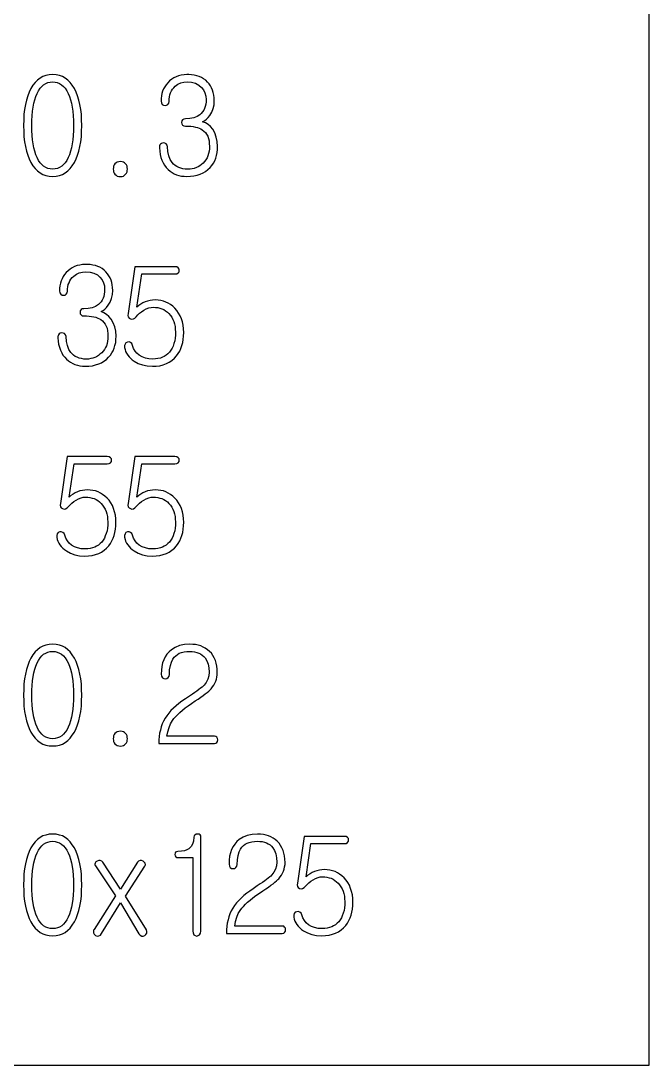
# Model space of a CAD drawing. Extents: x -5 to 108, y -42 to 54.
# Drawn here: x 99.54 to 107.95, y -41.91 to -27.94 of the extents above; entities that cross this region are included whole.
import ezdxf

# ---------------------------------------------------------------- set-up
doc = ezdxf.new("R2010")
doc.units = 0
doc.layers.add('DRILL_GDO', color=1, linetype='CONTINUOUS')

msp = doc.modelspace()

# ---------------------------------------------------------------- linework, layer by layer
at = {"layer": 'DRILL_GDO'}
for points in [[(0, -41.91), (107.95, -41.91), (107.95, -13.97), (0, -13.97), (0, -41.91)], [(99.96678, -28.65882), (99.91852, -28.66136), (99.87534, -28.67152), (99.8347, -28.68422), (99.7966, -28.70454), (99.76104, -28.73248), (99.73056, -28.76296), (99.70008, -28.80106), (99.67214, -28.84424), (99.64928, -28.8925), (99.6315, -28.9433), (99.61372, -28.99918), (99.60102, -29.0576), (99.58832, -29.12364), (99.5807, -29.18968), (99.57816, -29.26334), (99.57562, -29.33954), (99.57816, -29.41828), (99.5807, -29.4894), (99.58832, -29.55798), (99.60102, -29.62148), (99.61372, -29.68244), (99.6315, -29.73578), (99.64928, -29.78658), (99.67214, -29.83484), (99.70008, -29.87802), (99.73056, -29.91612), (99.76104, -29.9466), (99.7966, -29.97454), (99.8347, -29.99486), (99.87534, -30.00756), (99.91852, -30.01772), (99.96678, -30.02026), (100.0125, -30.01772), (100.05568, -30.00756), (100.09632, -29.99486), (100.13188, -29.97454), (100.16744, -29.9466), (100.20046, -29.91612), (100.2284, -29.87802), (100.25634, -29.83484), (100.2792, -29.78658), (100.29952, -29.73578), (100.3173, -29.68244), (100.33, -29.62148), (100.3427, -29.55798), (100.35032, -29.4894), (100.35286, -29.41828), (100.3554, -29.33954), (100.35286, -29.26334), (100.35032, -29.18968), (100.3427, -29.12364), (100.33, -29.0576), (100.3173, -28.99918), (100.29952, -28.9433), (100.2792, -28.8925), (100.25634, -28.84424), (100.2284, -28.80106), (100.20046, -28.76296), (100.16744, -28.73248), (100.13188, -28.70454), (100.09632, -28.68422), (100.05568, -28.67152), (100.0125, -28.66136), (99.96678, -28.65882)], [(99.96678, -28.75534), (99.99726, -28.75788), (100.02774, -28.7655), (100.05822, -28.7782), (100.08362, -28.79344), (100.10902, -28.8163), (100.13188, -28.8417), (100.15474, -28.87472), (100.17252, -28.91028), (100.1903, -28.95092), (100.20554, -28.9941), (100.21824, -29.04236), (100.2284, -29.09316), (100.23602, -29.14904), (100.2411, -29.21), (100.24618, -29.2735), (100.24618, -29.33954), (100.24618, -29.40812), (100.2411, -29.47162), (100.23602, -29.53004), (100.2284, -29.58592), (100.21824, -29.63672), (100.20554, -29.68498), (100.1903, -29.7307), (100.17252, -29.7688), (100.15474, -29.8069), (100.13188, -29.83738), (100.10902, -29.86278), (100.08616, -29.88564), (100.05822, -29.90342), (100.03028, -29.91358), (99.99726, -29.9212), (99.96678, -29.92374), (99.93122, -29.9212), (99.90074, -29.91358), (99.8728, -29.90342), (99.84486, -29.88564), (99.81946, -29.86278), (99.7966, -29.83738), (99.77628, -29.8069), (99.75596, -29.7688), (99.73818, -29.7307), (99.72548, -29.68498), (99.71278, -29.63672), (99.70262, -29.58592), (99.695, -29.53004), (99.68992, -29.47162), (99.68484, -29.40812), (99.68484, -29.33954), (99.68484, -29.2735), (99.68992, -29.21), (99.695, -29.14904), (99.70262, -29.09316), (99.71278, -29.04236), (99.72548, -28.9941), (99.73818, -28.95092), (99.75596, -28.91028), (99.77628, -28.87472), (99.7966, -28.8417), (99.81946, -28.8163), (99.84486, -28.79344), (99.8728, -28.7782), (99.90074, -28.7655), (99.93376, -28.75788), (99.96678, -28.75534)], [(101.78796, -28.65882), (101.76256, -28.65882), (101.72446, -28.66136), (101.68636, -28.66644), (101.6508, -28.67406), (101.61778, -28.68676), (101.5873, -28.702), (101.55936, -28.71978), (101.53142, -28.74264), (101.50602, -28.76804), (101.48316, -28.79344), (101.46538, -28.82138), (101.45014, -28.84932), (101.43744, -28.8798), (101.42728, -28.91028), (101.4222, -28.9433), (101.41712, -28.97632), (101.41712, -29.01188), (101.4222, -29.03728), (101.43236, -29.0576), (101.45014, -29.06776), (101.47046, -29.0703), (101.49078, -29.06776), (101.50602, -29.0576), (101.51872, -29.03982), (101.5238, -29.01696), (101.5238, -28.98648), (101.52888, -28.956), (101.53396, -28.92806), (101.54412, -28.90266), (101.55428, -28.87726), (101.56952, -28.8544), (101.5873, -28.83408), (101.60762, -28.81376), (101.64318, -28.78836), (101.68128, -28.77058), (101.72192, -28.76042), (101.76764, -28.75534), (101.82606, -28.76042), (101.87686, -28.77312), (101.92258, -28.79852), (101.95814, -28.829), (101.98608, -28.86456), (102.00386, -28.90266), (102.01656, -28.94584), (102.0191, -28.99156), (102.0191, -29.02458), (102.01402, -29.05506), (102.00894, -29.08554), (101.99878, -29.11094), (101.98862, -29.13634), (101.97338, -29.15666), (101.9556, -29.17698), (101.93782, -29.19476), (101.89972, -29.22016), (101.854, -29.23794), (101.80066, -29.2481), (101.74224, -29.25064), (101.71938, -29.25318), (101.70414, -29.26334), (101.69398, -29.27858), (101.69144, -29.2989), (101.69398, -29.31922), (101.70414, -29.33446), (101.71938, -29.34462), (101.74224, -29.34716), (101.7778, -29.34716), (101.81336, -29.3497), (101.84638, -29.35478), (101.87686, -29.35986), (101.90226, -29.36494), (101.92766, -29.3751), (101.95052, -29.38526), (101.9683, -29.39542), (101.99116, -29.4132), (102.01148, -29.43352), (102.02672, -29.45638), (102.04196, -29.48432), (102.05212, -29.51226), (102.05974, -29.54528), (102.06228, -29.58084), (102.06482, -29.61894), (102.06482, -29.65196), (102.05974, -29.68498), (102.05212, -29.71546), (102.0445, -29.74594), (102.0318, -29.77134), (102.01656, -29.79674), (101.99878, -29.8196), (101.981, -29.84246), (101.95814, -29.86024), (101.93782, -29.87802), (101.91242, -29.89326), (101.88956, -29.90342), (101.86162, -29.91358), (101.83368, -29.91866), (101.80574, -29.92374), (101.77526, -29.92374), (101.7397, -29.92374), (101.70922, -29.91866), (101.68128, -29.91104), (101.65334, -29.90088), (101.62794, -29.88818), (101.60508, -29.87294), (101.58476, -29.85516), (101.56698, -29.83484), (101.53904, -29.7942), (101.52126, -29.7434), (101.50856, -29.68752), (101.50348, -29.62402), (101.4984, -29.60116), (101.48316, -29.58338), (101.46538, -29.57576), (101.44506, -29.57322), (101.42474, -29.5783), (101.4095, -29.58846), (101.40188, -29.59862), (101.3968, -29.61132), (101.39426, -29.62402), (101.39426, -29.63926), (101.39934, -29.68498), (101.40442, -29.72562), (101.41458, -29.76626), (101.42728, -29.80436), (101.44506, -29.83992), (101.46284, -29.8704), (101.4857, -29.90088), (101.5111, -29.92628), (101.5365, -29.94914), (101.56444, -29.96692), (101.59238, -29.9847), (101.62286, -29.9974), (101.65588, -30.00756), (101.6889, -30.01518), (101.72446, -30.01772), (101.76002, -30.02026), (101.81082, -30.01772), (101.85654, -30.01264), (101.89972, -30.00248), (101.94036, -29.98978), (101.97846, -29.97454), (102.01148, -29.95422), (102.0445, -29.92882), (102.07244, -29.90088), (102.09784, -29.87294), (102.11816, -29.84246), (102.13594, -29.81198), (102.14864, -29.77642), (102.1588, -29.74086), (102.16896, -29.70276), (102.1715, -29.66212), (102.17404, -29.61894), (102.16896, -29.5529), (102.15626, -29.49448), (102.13594, -29.4386), (102.108, -29.39034), (102.07752, -29.35478), (102.04704, -29.32684), (102.01148, -29.30398), (101.97338, -29.28874), (102.00132, -29.2735), (102.02418, -29.25572), (102.04704, -29.23286), (102.06736, -29.20492), (102.0953, -29.16174), (102.11308, -29.11348), (102.12578, -29.06268), (102.12832, -29.0068), (102.12578, -28.9687), (102.12324, -28.93314), (102.11562, -28.90012), (102.10546, -28.8671), (102.09276, -28.83662), (102.07752, -28.80868), (102.05974, -28.78328), (102.03688, -28.75788), (102.01402, -28.73502), (101.98608, -28.7147), (101.95814, -28.69692), (101.92766, -28.68422), (101.89718, -28.67406), (101.86162, -28.66644), (101.82606, -28.66136), (101.78796, -28.65882)], [(100.87356, -29.82214), (100.8507, -29.82468), (100.83038, -29.82976), (100.81514, -29.83992), (100.7999, -29.85262), (100.78974, -29.86786), (100.78212, -29.88564), (100.77958, -29.90342), (100.77704, -29.92374), (100.77958, -29.94152), (100.78212, -29.9593), (100.78974, -29.97708), (100.7999, -29.98978), (100.81514, -30.00502), (100.83038, -30.01518), (100.8507, -30.02026), (100.87356, -30.0228), (100.89388, -30.02026), (100.9142, -30.01518), (100.92944, -30.00502), (100.94214, -29.98978), (100.95484, -29.97708), (100.96246, -29.9593), (100.965, -29.94152), (100.96754, -29.92374), (100.965, -29.90342), (100.96246, -29.88564), (100.95484, -29.86786), (100.94214, -29.85262), (100.92944, -29.83992), (100.9142, -29.82976), (100.89388, -29.82468), (100.87356, -29.82214)], [(100.42906, -31.19882), (100.40366, -31.19882), (100.36556, -31.20136), (100.32746, -31.20644), (100.2919, -31.21406), (100.25888, -31.22676), (100.2284, -31.242), (100.20046, -31.25978), (100.17252, -31.28264), (100.14712, -31.30804), (100.12426, -31.33344), (100.10648, -31.36138), (100.09124, -31.38932), (100.07854, -31.4198), (100.06838, -31.45028), (100.0633, -31.4833), (100.05822, -31.51632), (100.05822, -31.55188), (100.0633, -31.57728), (100.07346, -31.5976), (100.09124, -31.60776), (100.11156, -31.6103), (100.13188, -31.60776), (100.14712, -31.5976), (100.15982, -31.57982), (100.1649, -31.55696), (100.1649, -31.52648), (100.16998, -31.496), (100.17506, -31.46806), (100.18522, -31.44266), (100.19538, -31.41726), (100.21062, -31.3944), (100.2284, -31.37408), (100.24872, -31.35376), (100.28428, -31.32836), (100.32238, -31.31058), (100.36302, -31.30042), (100.40874, -31.29534), (100.46716, -31.30042), (100.51796, -31.31312), (100.56368, -31.33852), (100.59924, -31.369), (100.62718, -31.40456), (100.64496, -31.44266), (100.65766, -31.48584), (100.6602, -31.53156), (100.6602, -31.56458), (100.65512, -31.59506), (100.65004, -31.62554), (100.63988, -31.65094), (100.62972, -31.67634), (100.61448, -31.69666), (100.5967, -31.71698), (100.57892, -31.73476), (100.54082, -31.76016), (100.4951, -31.77794), (100.44176, -31.7881), (100.38334, -31.79064), (100.36048, -31.79318), (100.34524, -31.80334), (100.33508, -31.81858), (100.33254, -31.8389), (100.33508, -31.85922), (100.34524, -31.87446), (100.36048, -31.88462), (100.38334, -31.88716), (100.4189, -31.88716), (100.45446, -31.8897), (100.48748, -31.89478), (100.51796, -31.89986), (100.54336, -31.90494), (100.56876, -31.9151), (100.59162, -31.92526), (100.6094, -31.93542), (100.63226, -31.9532), (100.65258, -31.97352), (100.66782, -31.99638), (100.68306, -32.02432), (100.69322, -32.05226), (100.70084, -32.08528), (100.70338, -32.12084), (100.70592, -32.15894), (100.70592, -32.19196), (100.70084, -32.22498), (100.69322, -32.25546), (100.6856, -32.28594), (100.6729, -32.31134), (100.65766, -32.33674), (100.63988, -32.3596), (100.6221, -32.38246), (100.59924, -32.40024), (100.57892, -32.41802), (100.55352, -32.43326), (100.53066, -32.44342), (100.50272, -32.45358), (100.47478, -32.45866), (100.44684, -32.46374), (100.41636, -32.46374), (100.3808, -32.46374), (100.35032, -32.45866), (100.32238, -32.45104), (100.29444, -32.44088), (100.26904, -32.42818), (100.24618, -32.41294), (100.22586, -32.39516), (100.20808, -32.37484), (100.18014, -32.3342), (100.16236, -32.2834), (100.14966, -32.22752), (100.14458, -32.16402), (100.1395, -32.14116), (100.12426, -32.12338), (100.10648, -32.11576), (100.08616, -32.11322), (100.06584, -32.1183), (100.0506, -32.12846), (100.04298, -32.13862), (100.0379, -32.15132), (100.03536, -32.16402), (100.03536, -32.17926), (100.04044, -32.22498), (100.04552, -32.26562), (100.05568, -32.30626), (100.06838, -32.34436), (100.08616, -32.37992), (100.10394, -32.4104), (100.1268, -32.44088), (100.1522, -32.46628), (100.1776, -32.48914), (100.20554, -32.50692), (100.23348, -32.5247), (100.26396, -32.5374), (100.29698, -32.54756), (100.33, -32.55518), (100.36556, -32.55772), (100.40112, -32.56026), (100.45192, -32.55772), (100.49764, -32.55264), (100.54082, -32.54248), (100.58146, -32.52978), (100.61956, -32.51454), (100.65258, -32.49422), (100.6856, -32.46882), (100.71354, -32.44088), (100.73894, -32.41294), (100.75926, -32.38246), (100.77704, -32.35198), (100.78974, -32.31642), (100.7999, -32.28086), (100.81006, -32.24276), (100.8126, -32.20212), (100.81514, -32.15894), (100.81006, -32.0929), (100.79736, -32.03448), (100.77704, -31.9786), (100.7491, -31.93034), (100.71862, -31.89478), (100.68814, -31.86684), (100.65258, -31.84398), (100.61448, -31.82874), (100.64242, -31.8135), (100.66528, -31.79572), (100.68814, -31.77286), (100.70846, -31.74492), (100.7364, -31.70174), (100.75418, -31.65348), (100.76688, -31.60268), (100.76942, -31.5468), (100.76688, -31.5087), (100.76434, -31.47314), (100.75672, -31.44012), (100.74656, -31.4071), (100.73386, -31.37662), (100.71862, -31.34868), (100.70084, -31.32328), (100.67798, -31.29788), (100.65512, -31.27502), (100.62718, -31.2547), (100.59924, -31.23692), (100.56876, -31.22422), (100.53828, -31.21406), (100.50272, -31.20644), (100.46716, -31.20136), (100.42906, -31.19882)], [(101.60254, -31.2293), (101.0666, -31.2293), (100.97516, -31.85668), (100.97262, -31.87954), (100.9777, -31.89986), (100.98786, -31.9151), (101.00564, -31.92526), (101.02596, -31.93034), (101.04628, -31.9278), (101.0666, -31.9151), (101.08438, -31.89732), (101.1047, -31.87446), (101.12756, -31.8516), (101.1555, -31.83128), (101.18598, -31.81096), (101.219, -31.79318), (101.25202, -31.78048), (101.2825, -31.77286), (101.31044, -31.77032), (101.34346, -31.77286), (101.3714, -31.7754), (101.40188, -31.78302), (101.42728, -31.79064), (101.45268, -31.80334), (101.47808, -31.81858), (101.50094, -31.83636), (101.52126, -31.85668), (101.54158, -31.87954), (101.55936, -31.90494), (101.5746, -31.93288), (101.5873, -31.96336), (101.59746, -31.99384), (101.60508, -32.0294), (101.60762, -32.06496), (101.61016, -32.10306), (101.61016, -32.14624), (101.60508, -32.18688), (101.6, -32.22244), (101.58984, -32.258), (101.57714, -32.29102), (101.56444, -32.31896), (101.54666, -32.3469), (101.52888, -32.3723), (101.50856, -32.39262), (101.4857, -32.41294), (101.4603, -32.42818), (101.4349, -32.44088), (101.40696, -32.45104), (101.37394, -32.45866), (101.34346, -32.4612), (101.3079, -32.46374), (101.25456, -32.4612), (101.2063, -32.45104), (101.16312, -32.4358), (101.12502, -32.41294), (101.09454, -32.38754), (101.06914, -32.35706), (101.04882, -32.3215), (101.03612, -32.28086), (101.02596, -32.258), (101.00818, -32.24276), (100.98786, -32.23514), (100.96754, -32.23768), (100.94722, -32.2453), (100.93452, -32.26308), (100.9269, -32.2834), (100.9269, -32.3088), (100.93452, -32.33674), (100.94214, -32.36214), (100.95484, -32.38754), (100.97008, -32.4104), (100.98786, -32.43326), (101.00818, -32.45358), (101.03104, -32.4739), (101.05644, -32.49168), (101.10978, -32.52216), (101.1682, -32.54248), (101.2317, -32.55518), (101.30028, -32.56026), (101.35108, -32.55772), (101.40188, -32.55264), (101.44506, -32.53994), (101.48824, -32.5247), (101.52634, -32.50692), (101.5619, -32.48152), (101.59492, -32.45358), (101.6254, -32.4231), (101.64572, -32.39008), (101.66604, -32.35706), (101.68128, -32.3215), (101.69652, -32.2834), (101.70668, -32.24276), (101.7143, -32.20212), (101.71684, -32.1564), (101.71938, -32.10814), (101.71684, -32.05988), (101.71176, -32.01162), (101.7016, -31.9659), (101.6889, -31.92526), (101.67366, -31.88462), (101.6508, -31.84906), (101.62794, -31.8135), (101.6, -31.78302), (101.57206, -31.75762), (101.54158, -31.73476), (101.5111, -31.71698), (101.48062, -31.70174), (101.4476, -31.68904), (101.41204, -31.68142), (101.37648, -31.67634), (101.33838, -31.6738), (101.30282, -31.67634), (101.2698, -31.68142), (101.23678, -31.68904), (101.20376, -31.6992), (101.17328, -31.7119), (101.14534, -31.72968), (101.1174, -31.74746), (101.092, -31.77032), (101.15804, -31.32582), (101.60254, -31.32582), (101.62794, -31.32328), (101.64572, -31.31058), (101.65842, -31.29534), (101.66096, -31.27756), (101.65842, -31.25978), (101.64572, -31.24454), (101.62794, -31.23184), (101.60254, -31.2293)], [(100.69576, -33.7693), (100.15982, -33.7693), (100.06838, -34.39668), (100.06584, -34.41954), (100.07092, -34.43986), (100.08108, -34.4551), (100.09886, -34.46526), (100.11918, -34.47034), (100.1395, -34.4678), (100.15982, -34.4551), (100.1776, -34.43732), (100.19792, -34.41446), (100.22078, -34.3916), (100.24872, -34.37128), (100.2792, -34.35096), (100.31222, -34.33318), (100.34524, -34.32048), (100.37572, -34.31286), (100.40366, -34.31032), (100.43668, -34.31286), (100.46462, -34.3154), (100.4951, -34.32302), (100.5205, -34.33064), (100.5459, -34.34334), (100.5713, -34.35858), (100.59416, -34.37636), (100.61448, -34.39668), (100.6348, -34.41954), (100.65258, -34.44494), (100.66782, -34.47288), (100.68052, -34.50336), (100.69068, -34.53384), (100.6983, -34.5694), (100.70084, -34.60496), (100.70338, -34.64306), (100.70338, -34.68624), (100.6983, -34.72688), (100.69322, -34.76244), (100.68306, -34.798), (100.67036, -34.83102), (100.65766, -34.85896), (100.63988, -34.8869), (100.6221, -34.9123), (100.60178, -34.93262), (100.57892, -34.95294), (100.55352, -34.96818), (100.52812, -34.98088), (100.50018, -34.99104), (100.46716, -34.99866), (100.43668, -35.0012), (100.40112, -35.00374), (100.34778, -35.0012), (100.29952, -34.99104), (100.25634, -34.9758), (100.21824, -34.95294), (100.18776, -34.92754), (100.16236, -34.89706), (100.14204, -34.8615), (100.12934, -34.82086), (100.11918, -34.798), (100.1014, -34.78276), (100.08108, -34.77514), (100.06076, -34.77768), (100.04044, -34.7853), (100.02774, -34.80308), (100.02012, -34.8234), (100.02012, -34.8488), (100.02774, -34.87674), (100.03536, -34.90214), (100.04806, -34.92754), (100.0633, -34.9504), (100.08108, -34.97326), (100.1014, -34.99358), (100.12426, -35.0139), (100.14966, -35.03168), (100.203, -35.06216), (100.26142, -35.08248), (100.32492, -35.09518), (100.3935, -35.10026), (100.4443, -35.09772), (100.4951, -35.09264), (100.53828, -35.07994), (100.58146, -35.0647), (100.61956, -35.04692), (100.65512, -35.02152), (100.68814, -34.99358), (100.71862, -34.9631), (100.73894, -34.93008), (100.75926, -34.89706), (100.7745, -34.8615), (100.78974, -34.8234), (100.7999, -34.78276), (100.80752, -34.74212), (100.81006, -34.6964), (100.8126, -34.64814), (100.81006, -34.59988), (100.80498, -34.55162), (100.79482, -34.5059), (100.78212, -34.46526), (100.76688, -34.42462), (100.74402, -34.38906), (100.72116, -34.3535), (100.69322, -34.32302), (100.66528, -34.29762), (100.6348, -34.27476), (100.60432, -34.25698), (100.57384, -34.24174), (100.54082, -34.22904), (100.50526, -34.22142), (100.4697, -34.21634), (100.4316, -34.2138), (100.39604, -34.21634), (100.36302, -34.22142), (100.33, -34.22904), (100.29698, -34.2392), (100.2665, -34.2519), (100.23856, -34.26968), (100.21062, -34.28746), (100.18522, -34.31032), (100.25126, -33.86582), (100.69576, -33.86582), (100.72116, -33.86328), (100.73894, -33.85058), (100.75164, -33.83534), (100.75418, -33.81756), (100.75164, -33.79978), (100.73894, -33.78454), (100.72116, -33.77184), (100.69576, -33.7693)], [(101.60254, -33.7693), (101.0666, -33.7693), (100.97516, -34.39668), (100.97262, -34.41954), (100.9777, -34.43986), (100.98786, -34.4551), (101.00564, -34.46526), (101.02596, -34.47034), (101.04628, -34.4678), (101.0666, -34.4551), (101.08438, -34.43732), (101.1047, -34.41446), (101.12756, -34.3916), (101.1555, -34.37128), (101.18598, -34.35096), (101.219, -34.33318), (101.25202, -34.32048), (101.2825, -34.31286), (101.31044, -34.31032), (101.34346, -34.31286), (101.3714, -34.3154), (101.40188, -34.32302), (101.42728, -34.33064), (101.45268, -34.34334), (101.47808, -34.35858), (101.50094, -34.37636), (101.52126, -34.39668), (101.54158, -34.41954), (101.55936, -34.44494), (101.5746, -34.47288), (101.5873, -34.50336), (101.59746, -34.53384), (101.60508, -34.5694), (101.60762, -34.60496), (101.61016, -34.64306), (101.61016, -34.68624), (101.60508, -34.72688), (101.6, -34.76244), (101.58984, -34.798), (101.57714, -34.83102), (101.56444, -34.85896), (101.54666, -34.8869), (101.52888, -34.9123), (101.50856, -34.93262), (101.4857, -34.95294), (101.4603, -34.96818), (101.4349, -34.98088), (101.40696, -34.99104), (101.37394, -34.99866), (101.34346, -35.0012), (101.3079, -35.00374), (101.25456, -35.0012), (101.2063, -34.99104), (101.16312, -34.9758), (101.12502, -34.95294), (101.09454, -34.92754), (101.06914, -34.89706), (101.04882, -34.8615), (101.03612, -34.82086), (101.02596, -34.798), (101.00818, -34.78276), (100.98786, -34.77514), (100.96754, -34.77768), (100.94722, -34.7853), (100.93452, -34.80308), (100.9269, -34.8234), (100.9269, -34.8488), (100.93452, -34.87674), (100.94214, -34.90214), (100.95484, -34.92754), (100.97008, -34.9504), (100.98786, -34.97326), (101.00818, -34.99358), (101.03104, -35.0139), (101.05644, -35.03168), (101.10978, -35.06216), (101.1682, -35.08248), (101.2317, -35.09518), (101.30028, -35.10026), (101.35108, -35.09772), (101.40188, -35.09264), (101.44506, -35.07994), (101.48824, -35.0647), (101.52634, -35.04692), (101.5619, -35.02152), (101.59492, -34.99358), (101.6254, -34.9631), (101.64572, -34.93008), (101.66604, -34.89706), (101.68128, -34.8615), (101.69652, -34.8234), (101.70668, -34.78276), (101.7143, -34.74212), (101.71684, -34.6964), (101.71938, -34.64814), (101.71684, -34.59988), (101.71176, -34.55162), (101.7016, -34.5059), (101.6889, -34.46526), (101.67366, -34.42462), (101.6508, -34.38906), (101.62794, -34.3535), (101.6, -34.32302), (101.57206, -34.29762), (101.54158, -34.27476), (101.5111, -34.25698), (101.48062, -34.24174), (101.4476, -34.22904), (101.41204, -34.22142), (101.37648, -34.21634), (101.33838, -34.2138), (101.30282, -34.21634), (101.2698, -34.22142), (101.23678, -34.22904), (101.20376, -34.2392), (101.17328, -34.2519), (101.14534, -34.26968), (101.1174, -34.28746), (101.092, -34.31032), (101.15804, -33.86582), (101.60254, -33.86582), (101.62794, -33.86328), (101.64572, -33.85058), (101.65842, -33.83534), (101.66096, -33.81756), (101.65842, -33.79978), (101.64572, -33.78454), (101.62794, -33.77184), (101.60254, -33.7693)], [(99.96678, -36.27882), (99.91852, -36.28136), (99.87534, -36.29152), (99.8347, -36.30422), (99.7966, -36.32454), (99.76104, -36.35248), (99.73056, -36.38296), (99.70008, -36.42106), (99.67214, -36.46424), (99.64928, -36.5125), (99.6315, -36.5633), (99.61372, -36.61918), (99.60102, -36.6776), (99.58832, -36.74364), (99.5807, -36.80968), (99.57816, -36.88334), (99.57562, -36.95954), (99.57816, -37.03828), (99.5807, -37.1094), (99.58832, -37.17798), (99.60102, -37.24148), (99.61372, -37.30244), (99.6315, -37.35578), (99.64928, -37.40658), (99.67214, -37.45484), (99.70008, -37.49802), (99.73056, -37.53612), (99.76104, -37.5666), (99.7966, -37.59454), (99.8347, -37.61486), (99.87534, -37.62756), (99.91852, -37.63772), (99.96678, -37.64026), (100.0125, -37.63772), (100.05568, -37.62756), (100.09632, -37.61486), (100.13188, -37.59454), (100.16744, -37.5666), (100.20046, -37.53612), (100.2284, -37.49802), (100.25634, -37.45484), (100.2792, -37.40658), (100.29952, -37.35578), (100.3173, -37.30244), (100.33, -37.24148), (100.3427, -37.17798), (100.35032, -37.1094), (100.35286, -37.03828), (100.3554, -36.95954), (100.35286, -36.88334), (100.35032, -36.80968), (100.3427, -36.74364), (100.33, -36.6776), (100.3173, -36.61918), (100.29952, -36.5633), (100.2792, -36.5125), (100.25634, -36.46424), (100.2284, -36.42106), (100.20046, -36.38296), (100.16744, -36.35248), (100.13188, -36.32454), (100.09632, -36.30422), (100.05568, -36.29152), (100.0125, -36.28136), (99.96678, -36.27882)], [(101.80066, -36.27882), (101.72954, -36.2839), (101.6635, -36.2966), (101.60762, -36.322), (101.55428, -36.35248), (101.5238, -36.38042), (101.49586, -36.41344), (101.473, -36.44646), (101.45268, -36.4871), (101.43744, -36.53028), (101.42728, -36.576), (101.4222, -36.6268), (101.41966, -36.68014), (101.42474, -36.70808), (101.4349, -36.7284), (101.45268, -36.73856), (101.47554, -36.7411), (101.49586, -36.73856), (101.5111, -36.72586), (101.52634, -36.70808), (101.52888, -36.68522), (101.53142, -36.62172), (101.54158, -36.56584), (101.55428, -36.51758), (101.5746, -36.47948), (101.59238, -36.45408), (101.6127, -36.43376), (101.63556, -36.41598), (101.66096, -36.40074), (101.69144, -36.39058), (101.72446, -36.38296), (101.76002, -36.37788), (101.79812, -36.37534), (101.83368, -36.37788), (101.86416, -36.38042), (101.89464, -36.38804), (101.92258, -36.3982), (101.94544, -36.40836), (101.9683, -36.4236), (101.98862, -36.44138), (102.0064, -36.4617), (102.02926, -36.4998), (102.04704, -36.54552), (102.0572, -36.59632), (102.05974, -36.65474), (102.05466, -36.703), (102.04196, -36.74872), (102.02164, -36.78936), (101.9937, -36.82492), (101.981, -36.84016), (101.96576, -36.85286), (101.94544, -36.8681), (101.92258, -36.88588), (101.89718, -36.9062), (101.8667, -36.92652), (101.83622, -36.94684), (101.79812, -36.97224), (101.74224, -37.01034), (101.69652, -37.04082), (101.65588, -37.0713), (101.61778, -37.10178), (101.58222, -37.1348), (101.5492, -37.16782), (101.52126, -37.20084), (101.49332, -37.2364), (101.47046, -37.26942), (101.45014, -37.30752), (101.43236, -37.34562), (101.41712, -37.38626), (101.40696, -37.4269), (101.3968, -37.47008), (101.39172, -37.51326), (101.38664, -37.55898), (101.38664, -37.60724), (102.13086, -37.60724), (102.15118, -37.6047), (102.16388, -37.59454), (102.17404, -37.5793), (102.17658, -37.55898), (102.17404, -37.53866), (102.16388, -37.52342), (102.15118, -37.51326), (102.13086, -37.51072), (101.49586, -37.51072), (101.50602, -37.44976), (101.5238, -37.39134), (101.54412, -37.34308), (101.56952, -37.2999), (101.58984, -37.27196), (101.6127, -37.24656), (101.64064, -37.21862), (101.66858, -37.19068), (101.70414, -37.16274), (101.7397, -37.13226), (101.78034, -37.10178), (101.82606, -37.0713), (101.87432, -37.03828), (101.91242, -37.01288), (101.94798, -36.98748), (101.97846, -36.96462), (102.00894, -36.9443), (102.03434, -36.92398), (102.05466, -36.9062), (102.07244, -36.88842), (102.08768, -36.87572), (102.10546, -36.85032), (102.12324, -36.82746), (102.13594, -36.80206), (102.14864, -36.77412), (102.1588, -36.74872), (102.16388, -36.71824), (102.16896, -36.68776), (102.16896, -36.65728), (102.16642, -36.6141), (102.16134, -36.57092), (102.15372, -36.53282), (102.14356, -36.49726), (102.12832, -36.4617), (102.11054, -36.43122), (102.09022, -36.40074), (102.06482, -36.37534), (102.03942, -36.35248), (102.00894, -36.33216), (101.981, -36.31692), (101.94798, -36.30168), (101.91496, -36.29152), (101.8794, -36.2839), (101.8413, -36.28136), (101.80066, -36.27882)], [(99.96678, -36.37534), (99.99726, -36.37788), (100.02774, -36.3855), (100.05822, -36.3982), (100.08362, -36.41344), (100.10902, -36.4363), (100.13188, -36.4617), (100.15474, -36.49472), (100.17252, -36.53028), (100.1903, -36.57092), (100.20554, -36.6141), (100.21824, -36.66236), (100.2284, -36.71316), (100.23602, -36.76904), (100.2411, -36.83), (100.24618, -36.8935), (100.24618, -36.95954), (100.24618, -37.02812), (100.2411, -37.09162), (100.23602, -37.15004), (100.2284, -37.20592), (100.21824, -37.25672), (100.20554, -37.30498), (100.1903, -37.3507), (100.17252, -37.3888), (100.15474, -37.4269), (100.13188, -37.45738), (100.10902, -37.48278), (100.08616, -37.50564), (100.05822, -37.52342), (100.03028, -37.53358), (99.99726, -37.5412), (99.96678, -37.54374), (99.93122, -37.5412), (99.90074, -37.53358), (99.8728, -37.52342), (99.84486, -37.50564), (99.81946, -37.48278), (99.7966, -37.45738), (99.77628, -37.4269), (99.75596, -37.3888), (99.73818, -37.3507), (99.72548, -37.30498), (99.71278, -37.25672), (99.70262, -37.20592), (99.695, -37.15004), (99.68992, -37.09162), (99.68484, -37.02812), (99.68484, -36.95954), (99.68484, -36.8935), (99.68992, -36.83), (99.695, -36.76904), (99.70262, -36.71316), (99.71278, -36.66236), (99.72548, -36.6141), (99.73818, -36.57092), (99.75596, -36.53028), (99.77628, -36.49472), (99.7966, -36.4617), (99.81946, -36.4363), (99.84486, -36.41344), (99.8728, -36.3982), (99.90074, -36.3855), (99.93376, -36.37788), (99.96678, -36.37534)], [(100.87356, -37.44214), (100.8507, -37.44468), (100.83038, -37.44976), (100.81514, -37.45992), (100.7999, -37.47262), (100.78974, -37.48786), (100.78212, -37.50564), (100.77958, -37.52342), (100.77704, -37.54374), (100.77958, -37.56152), (100.78212, -37.5793), (100.78974, -37.59708), (100.7999, -37.60978), (100.81514, -37.62502), (100.83038, -37.63518), (100.8507, -37.64026), (100.87356, -37.6428), (100.89388, -37.64026), (100.9142, -37.63518), (100.92944, -37.62502), (100.94214, -37.60978), (100.95484, -37.59708), (100.96246, -37.5793), (100.965, -37.56152), (100.96754, -37.54374), (100.965, -37.52342), (100.96246, -37.50564), (100.95484, -37.48786), (100.94214, -37.47262), (100.92944, -37.45992), (100.9142, -37.44976), (100.89388, -37.44468), (100.87356, -37.44214)], [(99.96678, -38.81882), (99.91852, -38.82136), (99.87534, -38.83152), (99.8347, -38.84422), (99.7966, -38.86454), (99.76104, -38.89248), (99.73056, -38.92296), (99.70008, -38.96106), (99.67214, -39.00424), (99.64928, -39.0525), (99.6315, -39.1033), (99.61372, -39.15918), (99.60102, -39.2176), (99.58832, -39.28364), (99.5807, -39.34968), (99.57816, -39.42334), (99.57562, -39.49954), (99.57816, -39.57828), (99.5807, -39.6494), (99.58832, -39.71798), (99.60102, -39.78148), (99.61372, -39.84244), (99.6315, -39.89578), (99.64928, -39.94658), (99.67214, -39.99484), (99.70008, -40.03802), (99.73056, -40.07612), (99.76104, -40.1066), (99.7966, -40.13454), (99.8347, -40.15486), (99.87534, -40.16756), (99.91852, -40.17772), (99.96678, -40.18026), (100.0125, -40.17772), (100.05568, -40.16756), (100.09632, -40.15486), (100.13188, -40.13454), (100.16744, -40.1066), (100.20046, -40.07612), (100.2284, -40.03802), (100.25634, -39.99484), (100.2792, -39.94658), (100.29952, -39.89578), (100.3173, -39.84244), (100.33, -39.78148), (100.3427, -39.71798), (100.35032, -39.6494), (100.35286, -39.57828), (100.3554, -39.49954), (100.35286, -39.42334), (100.35032, -39.34968), (100.3427, -39.28364), (100.33, -39.2176), (100.3173, -39.15918), (100.29952, -39.1033), (100.2792, -39.0525), (100.25634, -39.00424), (100.2284, -38.96106), (100.20046, -38.92296), (100.16744, -38.89248), (100.13188, -38.86454), (100.09632, -38.84422), (100.05568, -38.83152), (100.0125, -38.82136), (99.96678, -38.81882)], [(101.64572, -39.13378), (101.8413, -39.13378), (101.8413, -40.11676), (101.84638, -40.14216), (101.85654, -40.16502), (101.87432, -40.17772), (101.89718, -40.1828), (101.91496, -40.17772), (101.93274, -40.16502), (101.94544, -40.1447), (101.95052, -40.11676), (101.95052, -38.862), (101.94798, -38.84422), (101.94036, -38.82898), (101.92512, -38.82136), (101.9048, -38.81882), (101.88448, -38.82136), (101.86924, -38.83152), (101.86162, -38.84422), (101.85654, -38.862), (101.85146, -38.9128), (101.83876, -38.95344), (101.81844, -38.98646), (101.7905, -39.0144), (101.76256, -39.02964), (101.72954, -39.04234), (101.6889, -39.04996), (101.64064, -39.0525), (101.62286, -39.05504), (101.61016, -39.06266), (101.60508, -39.07536), (101.60254, -39.09314), (101.60508, -39.11092), (101.61524, -39.12362), (101.62794, -39.13124), (101.64572, -39.13378)], [(102.70744, -38.81882), (102.63632, -38.8239), (102.57028, -38.8366), (102.5144, -38.862), (102.46106, -38.89248), (102.43058, -38.92042), (102.40264, -38.95344), (102.37978, -38.98646), (102.35946, -39.0271), (102.34422, -39.07028), (102.33406, -39.116), (102.32898, -39.1668), (102.32644, -39.22014), (102.33152, -39.24808), (102.34168, -39.2684), (102.35946, -39.27856), (102.38232, -39.2811), (102.40264, -39.27856), (102.41788, -39.26586), (102.43312, -39.24808), (102.43566, -39.22522), (102.4382, -39.16172), (102.44836, -39.10584), (102.46106, -39.05758), (102.48138, -39.01948), (102.49916, -38.99408), (102.51948, -38.97376), (102.54234, -38.95598), (102.56774, -38.94074), (102.59822, -38.93058), (102.63124, -38.92296), (102.6668, -38.91788), (102.7049, -38.91534), (102.74046, -38.91788), (102.77094, -38.92042), (102.80142, -38.92804), (102.82936, -38.9382), (102.85222, -38.94836), (102.87508, -38.9636), (102.8954, -38.98138), (102.91318, -39.0017), (102.93604, -39.0398), (102.95382, -39.08552), (102.96398, -39.13632), (102.96652, -39.19474), (102.96144, -39.243), (102.94874, -39.28872), (102.92842, -39.32936), (102.90048, -39.36492), (102.88778, -39.38016), (102.87254, -39.39286), (102.85222, -39.4081), (102.82936, -39.42588), (102.80396, -39.4462), (102.77348, -39.46652), (102.743, -39.48684), (102.7049, -39.51224), (102.64902, -39.55034), (102.6033, -39.58082), (102.56266, -39.6113), (102.52456, -39.64178), (102.489, -39.6748), (102.45598, -39.70782), (102.42804, -39.74084), (102.4001, -39.7764), (102.37724, -39.80942), (102.35692, -39.84752), (102.33914, -39.88562), (102.3239, -39.92626), (102.31374, -39.9669), (102.30358, -40.01008), (102.2985, -40.05326), (102.29342, -40.09898), (102.29342, -40.14724), (103.03764, -40.14724), (103.05796, -40.1447), (103.07066, -40.13454), (103.08082, -40.1193), (103.08336, -40.09898), (103.08082, -40.07866), (103.07066, -40.06342), (103.05796, -40.05326), (103.03764, -40.05072), (102.40264, -40.05072), (102.4128, -39.98976), (102.43058, -39.93134), (102.4509, -39.88308), (102.4763, -39.8399), (102.49662, -39.81196), (102.51948, -39.78656), (102.54742, -39.75862), (102.57536, -39.73068), (102.61092, -39.70274), (102.64648, -39.67226), (102.68712, -39.64178), (102.73284, -39.6113), (102.7811, -39.57828), (102.8192, -39.55288), (102.85476, -39.52748), (102.88524, -39.50462), (102.91572, -39.4843), (102.94112, -39.46398), (102.96144, -39.4462), (102.97922, -39.42842), (102.99446, -39.41572), (103.01224, -39.39032), (103.03002, -39.36746), (103.04272, -39.34206), (103.05542, -39.31412), (103.06558, -39.28872), (103.07066, -39.25824), (103.07574, -39.22776), (103.07574, -39.19728), (103.0732, -39.1541), (103.06812, -39.11092), (103.0605, -39.07282), (103.05034, -39.03726), (103.0351, -39.0017), (103.01732, -38.97122), (102.997, -38.94074), (102.9716, -38.91534), (102.9462, -38.89248), (102.91572, -38.87216), (102.88778, -38.85692), (102.85476, -38.84168), (102.82174, -38.83152), (102.78618, -38.8239), (102.74808, -38.82136), (102.70744, -38.81882)], [(99.96678, -38.91534), (99.99726, -38.91788), (100.02774, -38.9255), (100.05822, -38.9382), (100.08362, -38.95344), (100.10902, -38.9763), (100.13188, -39.0017), (100.15474, -39.03472), (100.17252, -39.07028), (100.1903, -39.11092), (100.20554, -39.1541), (100.21824, -39.20236), (100.2284, -39.25316), (100.23602, -39.30904), (100.2411, -39.37), (100.24618, -39.4335), (100.24618, -39.49954), (100.24618, -39.56812), (100.2411, -39.63162), (100.23602, -39.69004), (100.2284, -39.74592), (100.21824, -39.79672), (100.20554, -39.84498), (100.1903, -39.8907), (100.17252, -39.9288), (100.15474, -39.9669), (100.13188, -39.99738), (100.10902, -40.02278), (100.08616, -40.04564), (100.05822, -40.06342), (100.03028, -40.07358), (99.99726, -40.0812), (99.96678, -40.08374), (99.93122, -40.0812), (99.90074, -40.07358), (99.8728, -40.06342), (99.84486, -40.04564), (99.81946, -40.02278), (99.7966, -39.99738), (99.77628, -39.9669), (99.75596, -39.9288), (99.73818, -39.8907), (99.72548, -39.84498), (99.71278, -39.79672), (99.70262, -39.74592), (99.695, -39.69004), (99.68992, -39.63162), (99.68484, -39.56812), (99.68484, -39.49954), (99.68484, -39.4335), (99.68992, -39.37), (99.695, -39.30904), (99.70262, -39.25316), (99.71278, -39.20236), (99.72548, -39.1541), (99.73818, -39.11092), (99.75596, -39.07028), (99.77628, -39.03472), (99.7966, -39.0017), (99.81946, -38.9763), (99.84486, -38.95344), (99.8728, -38.9382), (99.90074, -38.9255), (99.93376, -38.91788), (99.96678, -38.91534)], [(103.86822, -38.8493), (103.33228, -38.8493), (103.24084, -39.47668), (103.2383, -39.49954), (103.24338, -39.51986), (103.25354, -39.5351), (103.27132, -39.54526), (103.29164, -39.55034), (103.31196, -39.5478), (103.33228, -39.5351), (103.35006, -39.51732), (103.37038, -39.49446), (103.39324, -39.4716), (103.42118, -39.45128), (103.45166, -39.43096), (103.48468, -39.41318), (103.5177, -39.40048), (103.54818, -39.39286), (103.57612, -39.39032), (103.60914, -39.39286), (103.63708, -39.3954), (103.66756, -39.40302), (103.69296, -39.41064), (103.71836, -39.42334), (103.74376, -39.43858), (103.76662, -39.45636), (103.78694, -39.47668), (103.80726, -39.49954), (103.82504, -39.52494), (103.84028, -39.55288), (103.85298, -39.58336), (103.86314, -39.61384), (103.87076, -39.6494), (103.8733, -39.68496), (103.87584, -39.72306), (103.87584, -39.76624), (103.87076, -39.80688), (103.86568, -39.84244), (103.85552, -39.878), (103.84282, -39.91102), (103.83012, -39.93896), (103.81234, -39.9669), (103.79456, -39.9923), (103.77424, -40.01262), (103.75138, -40.03294), (103.72598, -40.04818), (103.70058, -40.06088), (103.67264, -40.07104), (103.63962, -40.07866), (103.60914, -40.0812), (103.57358, -40.08374), (103.52024, -40.0812), (103.47198, -40.07104), (103.4288, -40.0558), (103.3907, -40.03294), (103.36022, -40.00754), (103.33482, -39.97706), (103.3145, -39.9415), (103.3018, -39.90086), (103.29164, -39.878), (103.27386, -39.86276), (103.25354, -39.85514), (103.23322, -39.85768), (103.2129, -39.8653), (103.2002, -39.88308), (103.19258, -39.9034), (103.19258, -39.9288), (103.2002, -39.95674), (103.20782, -39.98214), (103.22052, -40.00754), (103.23576, -40.0304), (103.25354, -40.05326), (103.27386, -40.07358), (103.29672, -40.0939), (103.32212, -40.11168), (103.37546, -40.14216), (103.43388, -40.16248), (103.49738, -40.17518), (103.56596, -40.18026), (103.61676, -40.17772), (103.66756, -40.17264), (103.71074, -40.15994), (103.75392, -40.1447), (103.79202, -40.12692), (103.82758, -40.10152), (103.8606, -40.07358), (103.89108, -40.0431), (103.9114, -40.01008), (103.93172, -39.97706), (103.94696, -39.9415), (103.9622, -39.9034), (103.97236, -39.86276), (103.97998, -39.82212), (103.98252, -39.7764), (103.98506, -39.72814), (103.98252, -39.67988), (103.97744, -39.63162), (103.96728, -39.5859), (103.95458, -39.54526), (103.93934, -39.50462), (103.91648, -39.46906), (103.89362, -39.4335), (103.86568, -39.40302), (103.83774, -39.37762), (103.80726, -39.35476), (103.77678, -39.33698), (103.7463, -39.32174), (103.71328, -39.30904), (103.67772, -39.30142), (103.64216, -39.29634), (103.60406, -39.2938), (103.5685, -39.29634), (103.53548, -39.30142), (103.50246, -39.30904), (103.46944, -39.3192), (103.43896, -39.3319), (103.41102, -39.34968), (103.38308, -39.36746), (103.35768, -39.39032), (103.42372, -38.94582), (103.86822, -38.94582), (103.89362, -38.94328), (103.9114, -38.93058), (103.9241, -38.91534), (103.92664, -38.89756), (103.9241, -38.87978), (103.9114, -38.86454), (103.89362, -38.85184), (103.86822, -38.8493)], [(100.53828, -39.24554), (100.80498, -39.64686), (100.5205, -40.09644), (100.51288, -40.1066), (100.51034, -40.1193), (100.51034, -40.12946), (100.51288, -40.14216), (100.52304, -40.15994), (100.53828, -40.17518), (100.56114, -40.1828), (100.58146, -40.18026), (100.60432, -40.1701), (100.61956, -40.14978), (100.87356, -39.7383), (101.1174, -40.15232), (101.13518, -40.17264), (101.15804, -40.1828), (101.17836, -40.1828), (101.19868, -40.17518), (101.21392, -40.16248), (101.22408, -40.1447), (101.22662, -40.12184), (101.22154, -40.09898), (100.9396, -39.6494), (101.20122, -39.25062), (101.2063, -39.2303), (101.20376, -39.20998), (101.19106, -39.19474), (101.17582, -39.18204), (101.1555, -39.17442), (101.13518, -39.17188), (101.11486, -39.1795), (101.09962, -39.19474), (100.87356, -39.55796), (100.63734, -39.19474), (100.6221, -39.1795), (100.60178, -39.17188), (100.58146, -39.17442), (100.56114, -39.18204), (100.54336, -39.1922), (100.5332, -39.20998), (100.53066, -39.22014), (100.53066, -39.22776), (100.5332, -39.23792), (100.53828, -39.24554)]]:
    msp.add_lwpolyline(points, dxfattribs=at)

doc.saveas('drawing.dxf')
